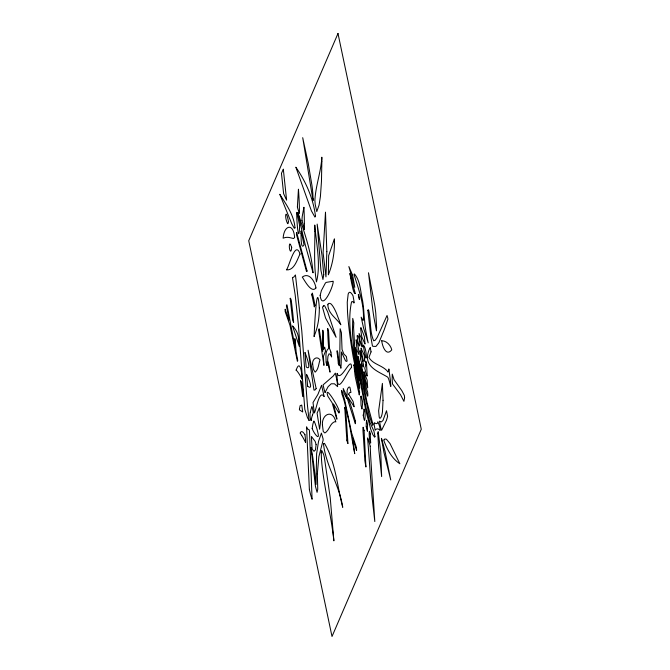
<?xml version="1.0" encoding="UTF-8"?>
<svg xmlns="http://www.w3.org/2000/svg" width="670" height="670" viewBox="0 0 670 670"><rect width="100%" height="100%" fill="white"/><g stroke="black" fill="none" stroke-linecap="round" stroke-linejoin="round"><path stroke-width="1" d="M326.993 365.527L327.27 361.39L327.396 361.808A21.867 2.563 79.3 0 1 329.824 371.766L330.109 372.168L329.096 365.837A13.534 1.583 79.3 0 0 327.613 360.359L327.965 356.264L329.096 353.785L330.251 354.279L331.633 356.976L330.905 352.152M297.38 206.98L298.443 189.208A147.76 17.303 79.3 0 1 299.423 213.236M311.165 420.509C310.369 420.015 309.448 414.521 310.319 412.41M296.14 370.234C300.135 357.931 302.271 374.949 301.885 378.793M312.429 415.132L313.275 412.887L313.058 411.497A5.77 0.678 79.3 0 0 312.262 407.712L311.952 406.59A206.486 24.179 79.3 0 0 310.327 412.444M303.895 207.315L302.203 216.67A207.089 24.246 79.3 0 0 301.944 220.321M325.059 392.411L328.124 386.657L331.24 383.784L334.414 383.784L337.638 386.665L337.194 382.26A18.676 2.186 79.3 0 0 336.7 379.195L335.327 373.115L333.241 376.021L323.091 384.89L323.836 388.206A9.866 1.156 79.3 0 0 325.067 392.444M339.121 365.25L338.3 363.475M370.669 442.979C368.793 441.12 368.76 425.031 370.276 433.925M388.893 369.187L390.409 380.459A37.378 4.38 79.3 0 0 390.593 382.863C391.682 393.248 389.253 378.039 387.562 377.034C378.918 371.825 365.636 367.478 367.663 354.798A206.335 24.162 79.3 0 1 370.234 347.705M307.505 386.021C314.356 391.791 307.899 376.431 306.559 374.438M387.897 371.8C382.922 365.234 372.662 364.48 368.944 357.386L371.054 351.859M300.235 433.18L301.659 435.341M366.591 420.257L367.604 424.428M348.668 394.186L353.082 401.447A23.107 2.705 79.3 0 1 354.145 406.757L348.341 397.737L348.5 398.96A67.176 7.864 79.3 0 1 355.276 420.861M367.436 431.153L366.482 427.736A40.016 4.682 79.3 0 0 366.247 426.597M341.65 390.451L342.881 393.96A34.296 4.012 79.3 0 1 344.841 400.677L351.641 432.988L356.34 447.258A9.589 1.122 79.3 0 1 356.465 448.28L356.566 449.285A3.752 0.444 79.3 0 1 356.549 450.475L352.445 437.585L354.706 453.665L349.011 422.033L344.774 403.147A29.807 3.492 79.3 0 0 343.074 397.302L341.968 394.161A18.618 2.178 79.3 0 1 341.641 390.409M362.713 361.272L363.559 364.957L363.316 366.892A8.752 1.022 79.3 0 1 362.922 366.733L360.56 359.405L360.041 350.737L360.887 353.484M296.726 232.674L307.069 271.032M346.834 440.173L344.74 407.285M306.483 271.409L296.542 234.768A12.052 1.415 79.3 0 1 296.718 232.658M363.215 415.166L363.333 414.613A17.487 2.052 79.3 0 0 363.517 414.052L363.869 410.074A38.006 4.447 79.3 0 1 364.028 409.018L364.497 410.3A3.819 0.444 79.3 0 1 364.874 411.933C365.418 413.432 365.041 423.8 364.028 419.261A27.328 3.199 79.3 0 1 363.207 415.166M368.659 310.202C371.071 320.218 369.555 331.575 373.692 340.812L375.292 340.184L377.277 337.261L387.042 315.478L387.762 318.108L387.938 319.129L384.086 330.067L378.877 342.764L375.945 346.432L373.115 346.331L372.461 346.072L370.862 337.052L367.847 310.302M316.123 388.433L308.074 350.209L313.979 390.082A97.611 11.432 79.3 0 0 316.131 388.491M347.931 443.331L345.804 411.037A6.156 0.72 79.3 0 0 344.748 407.385M305.537 359.447L304.984 352.428C305.729 354.606 312.337 371.532 306.24 367.001A104.93 12.286 79.3 0 1 305.545 359.455M367.629 438.071L371.9 495.833L374.815 521.57L370.661 456.245A742.067 86.891 79.3 0 1 370.2 446.178M328.56 331.499L329.548 348.685A18.056 2.111 79.3 0 1 330.896 352.085M309.364 489.36L306.575 426.84L307.438 428.976L309.029 429.637L309.473 430.827L312.086 499.267L311.382 497.274A14.556 1.709 79.3 0 1 309.364 489.368M304.406 223.613L304.44 229.375A52.469 6.147 79.3 0 0 301.944 220.296M301.668 435.416A179.267 20.988 79.3 0 1 305.57 442.46M304.934 434.679A14.581 1.709 79.3 0 1 305.595 442.569M300.194 432.996A79.671 9.33 79.3 0 1 304.934 434.771M296.106 370.033A160.616 18.81 79.3 0 1 301.919 378.977M306.533 374.371A45.861 5.368 79.3 0 1 307.538 386.129M299.381 212.968A16.005 1.876 79.3 0 1 297.38 207.139M303.92 207.39A208.169 24.371 79.3 0 1 304.381 223.529M311.156 420.45A177.986 20.837 79.3 0 1 312.438 415.191M312.379 293.234A26.842 3.141 79.3 0 1 314.992 305.235M315 305.193A25.494 2.982 79.3 0 0 314.331 306.919A33.266 3.894 79.3 0 0 311.768 294.775M311.793 294.85A28.894 3.384 79.3 0 1 312.287 293.226M307.044 270.923A18.676 2.186 79.3 0 1 306.5 271.526M326.993 365.502A11.708 1.373 79.3 0 1 326.047 362.261C326.34 357.839 324.665 351.482 328.66 348.392A138.707 16.239 79.3 0 1 327.655 328.509A4.095 0.477 79.3 0 1 328.568 331.474M339.104 365.2A46.975 5.502 79.3 0 0 337.755 352.42L337.211 350.695L336.918 351.206A35.125 4.112 79.3 0 1 338.283 363.416M340.888 367.998A6.926 0.812 79.3 0 1 339.673 363.827L340.142 328.752L341.415 332.714L342.052 349.48L343.861 354.045L346.382 356.541L347.085 360.996A40.493 4.74 79.3 0 1 345.435 360.644L341.466 351.984L341.156 363.994A218.127 25.544 79.3 0 1 340.896 368.106M347.948 443.448A6.566 0.771 79.3 0 1 346.834 440.156M355.276 420.902A6.591 0.771 79.3 0 1 355.318 423.716L347.47 399.044A30.627 3.585 79.3 0 1 347.035 395.124A49.228 5.762 79.3 0 1 347.161 391.975C346.423 389.312 349.974 383.91 350.301 389.119A5.46 0.637 79.3 0 1 350.921 392.494L349.665 392.587A111.773 13.09 79.3 0 0 348.668 394.203M367.864 310.352A17.872 2.094 79.3 0 1 368.651 310.135M370.225 347.747A19.631 2.295 79.3 0 1 371.063 351.851M388.868 369.078A33.358 3.903 79.3 0 1 387.922 371.934M367.646 438.172A26.457 3.099 79.3 0 1 370.2 446.103M362.713 361.356A20.41 2.387 79.3 0 1 360.896 353.467M370.669 442.878A71.338 8.35 79.3 0 1 370.301 434.009M367.394 431.011A47.193 5.527 79.3 0 1 367.637 424.579M366.214 426.463A66.313 7.764 79.3 0 1 366.624 420.408M315.486 216.008L314.942 217.13L311.424 210.891L295.855 167.19C305.947 181.729 313.208 198.379 315.486 216.008M323.384 342.805L323.401 349.305A100.525 11.767 79.3 0 0 324.674 347.127L325.528 351.172L323.401 356.298L323.928 365.359L318.635 330.318L319.129 328.811L322.747 351.415L322.588 340.385A257.439 30.142 79.3 0 1 322.781 330.184L323.417 332.58L323.384 342.805M324.087 396.431C319.037 389.144 316.198 410.333 314.356 412.971L313.016 402.57L317.915 394.429L321.583 385.258L324.087 396.431M314.883 231.602C314.917 248.352 313.619 265.345 316.458 281.919C321.064 264.215 316.232 243.47 314.758 225.036L314.883 231.602M322.421 424.973L323.258 431.53L324.858 432.971C329.481 430.492 329.942 422.912 335.193 421.564L335.854 421.966C332.931 408.817 321.608 414.068 322.421 424.973M326.843 251.66L325.963 276.903L323.099 252.825L325.486 212.139L326.843 251.66M328.501 265.99L328.367 274.809C332.965 263.444 334.816 251.091 334.422 238.872L328.66 255.639L328.501 265.99M361.071 364.036C360.267 365.669 369.187 409.094 367.654 392.235A25.251 2.956 79.3 0 1 366.055 386.691L361.071 364.036M404.605 397.704L403.918 401.347L400.576 394.798L392.511 383.96L392.319 381.649A49.572 5.804 79.3 0 1 392.159 379.136L392.26 374.128L394.052 379.739L401.816 390.627L404.362 395.459L404.605 397.704M317.337 473.774L317.756 489.184L317.078 492.341L315.444 486.319L310.981 447.526L312.731 456.923A108.766 12.738 79.3 0 1 313.811 465.106L314.414 470.055A84.303 9.874 79.3 0 1 315.076 476.127L316.031 484.46L316.617 453.791L318.543 441.371L321.407 433.08L323.032 438.666A5.1 0.595 79.3 0 1 323.133 440.106L318.878 456.655L317.337 473.774M319.322 307.832C319.381 317.413 317.982 327.128 314.18 335.972C313.694 344.062 316.634 271.308 319.322 307.832M320.587 422.041L319.607 429.236L317.094 413.172L319.448 407.703L320.101 413.465A39.58 4.631 79.3 0 1 320.587 422.041M321.843 161.73L321.466 181.478L320.411 196.494L319.071 205.095L316.784 211.586L315.26 204.719A25.267 2.956 79.3 0 1 314.892 200.531C315.528 185.975 321.072 171.897 321.834 157.207L321.843 161.73M321.206 452.744L321.474 458.917A79.445 9.305 79.3 0 0 321.843 463.699C324.531 489.594 331.122 514.937 333.878 540.857L330.226 497.709L324.406 457.769A6.784 0.796 79.3 0 0 323.618 454.377L321.801 450.55A18.14 2.127 79.3 0 0 321.407 450.927L321.206 452.744M339.121 411.966L338.961 413.089L333.442 403.868L336.968 418.7A3.995 0.469 79.3 0 1 336.776 419.211L332.178 402.863L327.848 396.188C323.577 382.403 340.661 409.663 339.121 411.966M351.482 367.428C346.181 372.872 336.717 398.164 337.077 374.597A6.985 0.821 79.3 0 1 337.127 373.366C340.578 383.793 351.557 354.095 351.482 367.428M364.656 358.978L364.564 360.753A14.815 1.734 79.3 0 1 364.421 361.323L363.651 360.971A8.057 0.946 79.3 0 1 363.09 359.547L361.323 351.859A7.303 0.854 79.3 0 1 361.113 350.15L361.097 348.149L362.344 351.172A14.866 1.742 79.3 0 0 362.855 352.177L364.17 355.167L364.656 358.978M383.031 400.3L382.47 411.723A107.233 12.554 79.3 0 1 380.711 417.661L379.857 418.423L379.212 417.15L378.634 410.861L382.394 383.399L383.031 400.3M300.981 233.328C301.199 235.212 300.621 250.898 304.038 244.86L301.098 230.916L300.981 233.328M312.161 428.398C313.359 432.644 320.871 442.87 317.53 431.245A13.166 1.541 79.3 0 0 316.776 428.306L314.942 423.03L313.912 421.02L313.744 421.422A197.064 23.073 79.3 0 0 312.873 424.185L312.161 428.398M316.106 444.62L315.436 449.955L314.088 451.262A39.128 4.581 79.3 0 1 312.086 448.523L311.408 436.455L315.168 441.396L316.106 444.62M353.567 327.354L354.916 350.46L359.154 380.493L355.334 360.259A46.372 5.427 79.3 0 1 353.919 350.201L352.428 332.613L352.738 318.401L353.819 322.99L353.567 327.354M353.911 365.133L355.184 376.456L359.271 394.99L359.639 392.327L355.05 370.175A19.246 2.253 79.3 0 1 354.455 365.778L354.036 364.698L353.911 365.133M355.217 293.577C353.5 293.41 352.705 287.271 352.06 285.152A23.643 2.772 79.3 0 1 351.398 282.062L349.924 273.394A98.348 11.516 79.3 0 0 354.782 291.484L355.217 293.577M377.805 433.708L378.667 448.205L381.649 476.596L380.736 451.848L378.165 431.664L377.805 433.708M291.684 247.322C291.014 256.476 288.242 246.778 289.783 243.972A28.735 3.367 79.3 0 1 290.487 244.458L291.684 247.322M297.689 360.125L297.564 361.055A12.697 1.482 79.3 0 1 297.388 361.289L289.968 325.277L285.169 311.542L285.169 309.238A73.784 8.643 79.3 0 0 289.113 320.109A41.649 4.874 79.3 0 0 286.417 305.947A10.653 1.248 79.3 0 1 287.02 304.967L295.168 347.63A72.326 8.467 79.3 0 0 294.674 338.626L294.917 338.744A4.389 0.511 79.3 0 1 295.102 339.271L296.19 352.512L297.689 360.125M299.658 225.622C298.644 248.939 296.123 214.827 296.911 212.34L299.658 225.622M362.361 345.938L362.135 346.976L359.857 340.117L359.087 333.484L361.306 337.923L362.361 345.938M363.349 345.234L363.994 349.673A23.71 2.772 79.3 0 0 364.589 352.705C367.403 367.621 366.733 347.135 363.349 345.234M346.658 398.307L343.911 392.88L343.216 388.483L346.013 394.437L346.658 398.307M364.095 430.634L365.929 467.024L364.79 460.34A105.517 12.353 79.3 0 0 364.488 453.49L362.947 430.173A28.291 3.317 79.3 0 1 363.123 427.242L364.095 430.634M299.431 409.328L299.423 409.873L302.723 411.966L301.726 405.082L300.127 405.66L299.431 409.328M313.074 198.998L313.049 200.657L302.706 137.677L308.192 163.162L312.011 185.749A31.657 3.71 79.3 0 1 312.798 193.077L313.074 198.998M354.028 302.212L353.928 303.033L352.722 301.55L351.566 301.785C345.737 329.213 355.686 358.433 359.472 385.694L359.715 387.855A4.347 0.511 79.3 0 1 359.648 388.232L353.199 356.993A74.99 8.777 79.3 0 1 347.487 311.483L347.253 302.187L348.182 294.08A70.074 8.208 79.3 0 1 353.04 295.839L353.911 300.746A3.978 0.469 79.3 0 1 354.02 301.977L354.028 302.212M365.937 364.756L364.765 368.065L365.879 373.081A12.462 1.457 79.3 0 0 366.339 374.497L367.227 376.029L366.708 366.875A41.875 4.899 79.3 0 1 366.549 363.726L365.72 361.088L365.937 364.756M300.579 380.828L300.646 381.925A46.23 5.41 79.3 0 1 302.656 396.397C304.456 398.684 302.622 390.208 302.664 389.228A21.18 2.479 79.3 0 0 301.508 382.042L300.579 380.828M288.452 221.653L288.075 223.453A31.465 3.685 79.3 0 1 287.656 223.679C284.063 217.013 285.981 207.147 288.452 221.653M357.185 335.879L357.579 340.511L358.718 344.296A30.686 3.593 79.3 0 0 359.413 345.896C361.021 347.236 358.391 332.714 357.185 335.879M374.153 423.281L374.203 424.571A4.196 0.494 79.3 0 0 374.346 425.802L375.2 430.199A152.861 17.897 79.3 0 1 380.192 430.416L379.664 426.472L377.913 421.715C377.327 426.296 373.852 421.321 374.153 423.281M364.045 371.942L365.351 379.957L367.704 387.897L367.152 380.125L364.045 371.942M376.615 327.136L376.473 330.854L374.095 318.418A28.55 3.342 79.3 0 1 372.771 309.532L368.483 272.757L374.664 304.657A36.247 4.246 79.3 0 1 375.778 313.192L376.615 327.136M374.966 436.555L374.664 437.225L372.822 434.595L370.694 429.068L365.853 410.702L358.81 373.902L355.36 347.805L356.373 351.44L360.745 381.054L365.912 407.134L369.857 422.192L373.952 431.204L374.966 436.555M360.728 328.308L360.72 328.652A8.417 0.988 79.3 0 0 360.77 329.992L361.524 335.201A5.394 0.628 79.3 0 0 361.959 337.178L365.016 344.07A62.076 7.269 79.3 0 0 364.581 338.97L364.338 336.457L360.946 327.613L360.728 328.308M360.762 396.858L361.063 405.434L361.951 409.043A82.544 9.665 79.3 0 1 362.102 407.712L362.587 403.809A22.654 2.655 79.3 0 0 362.596 401.958L361.415 396.54A8.023 0.938 79.3 0 0 361.071 396.079L360.762 396.858M372.914 424.278L372.738 425.316L371.741 422.929A34.798 4.079 79.3 0 1 368.751 413.44L361.624 380.242A83.876 9.824 79.3 0 1 359.673 368.868L358.065 356.524A6.717 0.787 79.3 0 1 358.375 356.892L366.976 402.218L372.914 424.278M363.45 318.367L363.341 319.841A13.224 1.549 79.3 0 1 363.056 320.453L361.147 317.161L363.55 327.99L368.182 342.839L366.147 332.739A23.358 2.739 79.3 0 1 365.133 326.466L363.86 312.396A22.889 2.68 79.3 0 0 362.621 300.88C360.452 292.028 360.527 281.115 354.514 273.997L353.969 274.206C358.257 288.502 363.952 302.865 363.45 318.367M323.744 274.675L322.948 279.482L320.955 270.554L317.153 224.082L322.044 255.538L323.744 274.675M356.155 339.933L356.323 342.889A57.796 6.767 79.3 0 1 356.44 344.321L357.169 350.628L358.936 354.547L358.81 351.348A90.04 10.544 79.3 0 0 358.592 349.179L357.73 343.844L356.155 339.933M352.638 275.244L354.807 287.355L348.861 266.551L352.638 275.244M320.143 295.328C322.027 312.27 333.786 285.73 333.166 281.241L326.365 282.363A139.025 16.281 79.3 0 0 325.377 283.092L321.416 290.529L320.143 295.328M327.873 304.766C327.99 313.56 336.457 318.183 340.829 324.766L336.507 313.309A97.167 11.382 79.3 0 0 331.717 304.733C330.972 303.276 327.915 302.488 327.873 304.766M379.555 421.279L380.409 426.204A10.343 1.214 79.3 0 0 380.853 427.979L381.582 430.316L386.49 420.283L387.595 416.355L386.523 410.769L382.98 420.484L381.264 421.966L379.555 421.279M294.616 237.465L293.611 238.528L289.164 237.49A812.492 95.14 79.3 0 0 285.328 237.523L283.125 238.152C284.055 224.844 293.594 222.708 294.616 237.465M312.647 364.195L313.476 369.572L315.168 372.16C318.61 369.329 318.568 363.818 320.034 359.824C316.575 355.192 311.918 359.656 312.647 364.195M300.034 254.005C297.128 259.583 294.39 270.621 286.425 269.884C289.088 267.112 295.227 239.366 300.034 254.005M315.939 287.983C311.424 293.728 304.716 280.546 302.271 277.07C309.364 271.752 315.126 281.936 315.939 287.983M309.088 420.45L307.446 417.594L304.8 409.253L298.401 325L295.185 294.85L292.455 277.472L293.577 277.279L295.437 274.951L301.768 330.704L307.379 404.739L309.088 420.45M294.951 227.624L294.825 228.236L294.197 228.152L291.71 223.646L279.8 194.292C286.249 204.517 294.055 215.187 294.951 227.624M290.194 298.418L292.614 320.168L293.644 322.354A178.823 20.938 79.3 0 0 292.706 312.622L291.266 300.227L290.504 298.309A10.779 1.265 79.3 0 0 290.311 298.267L290.194 298.418M323.484 443.892C325.905 465.859 339.481 485.264 342.73 507.316C337.111 486.144 335.737 462.434 324.481 443.356L323.484 443.892M337.99 33.5L248.729 240.748L332.01 636.5L421.271 429.252L337.99 33.5M384.103 439.763L383.801 440.45C387.101 449.319 391.707 458.439 399.864 463.757L390.032 443.582L386.406 439.227L384.865 438.959L384.103 439.763M283.326 169.267L281.467 173.287L283.611 193.63L285.705 198.27A70.852 8.3 79.3 0 1 286.609 200.112L283.326 169.267M323.292 306.081L322.521 307.329L325.561 318.066L336.089 337.286L327.622 311.717L324.682 305.872L324.029 305.436L323.292 306.081M381.733 340.754C382.118 345.36 385.97 357.135 391.774 349.866C390.761 345.343 386.49 340.67 381.733 340.754M292.648 326.089L293.544 328.995A69.069 8.09 79.3 0 1 294.993 333.308L299.264 346.331L298.661 340.561A19.589 2.295 79.3 0 1 298.552 339.271C298.569 334.414 296.09 329.439 292.648 326.089M358.634 294.599L358.517 294.423A3.635 0.427 79.3 0 0 358.333 294.926L359.321 299.524A3.635 0.427 79.3 0 0 359.505 299.021L358.634 294.599M313.016 272.698L305.361 245.253A169.652 19.866 79.3 0 1 302.597 233.662L297.966 212.683C304.247 232.289 311.483 252.029 313.016 272.698M381.674 438.942L381.406 438.339L383.927 452.376L390.744 479.946L385.041 451.371L381.674 438.942"/></g></svg>
